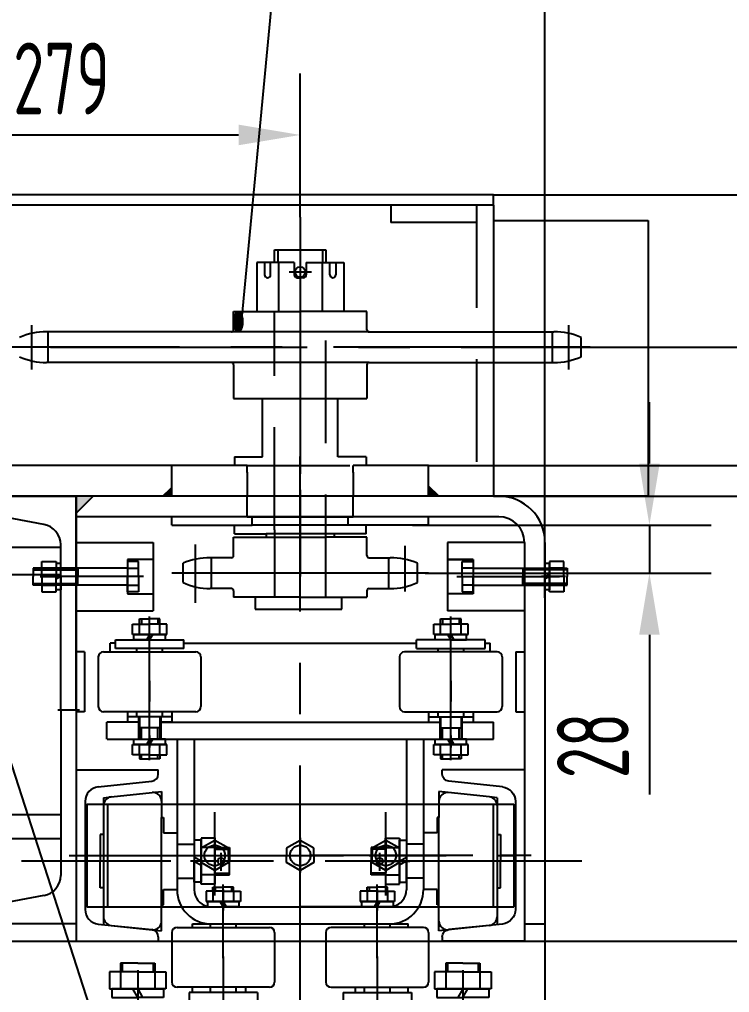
# Model space of a CAD drawing. Header units: millimetres. Extents: x 0 to 10092, y -1 to 7128.
# Drawn here: x 3529 to 3944, y 5478 to 6046 of the extents above; entities that cross this region are included whole.
import ezdxf
from ezdxf.enums import TextEntityAlignment as Align

# ---------------------------------------------------------------- set-up
doc = ezdxf.new("R2010")
doc.units = ezdxf.units.MM
doc.header["$LTSCALE"] = 120
doc.linetypes.add('F', pattern=[0.75, 0.5, -0.25])
doc.linetypes.add('G', pattern=[2, 1.25, -0.25, 0.25, -0.25])
for name, color, linetype in [('01', 7, 'Continuous'), ('02', 1, 'Continuous'), ('04', 2, 'F'), ('05', 4, 'G'), ('08', 1, 'Continuous'), ('10', 1, 'Continuous'), ('L1GEA', 7, 'Continuous')]:
    doc.layers.add(name, color=color, linetype=linetype)
doc.styles.get("Standard").update_dxf_attribs({"font": 'isocp', "width": 0.707, "bigfont": 'intecad.shx'})
doc.dimstyles.new('INTE', dxfattribs={"dimscale": 12, "dimtxt": 3.5, "dimasz": 3, "dimexe": 3, "dimexo": 0, "dimgap": 1, "dimtad": 1, "dimdec": 3, "dimdsep": 46, "dimtxsty": 'Standard', "dimcen": 0, "dimclrd": 1, "dimclre": 1, "dimclrt": 3, "dimaunit": 1, "dimadec": 0, "dimazin": 0, "dimtfac": 1, "dimtdec": 3, "dimtmove": 0, "dimatfit": 0, "dimfxl": 3, "dimarcsym": 0})
doc.dimstyles.new('INTE$2', dxfattribs={"dimscale": 12, "dimtxt": 3.5, "dimasz": 3, "dimexe": 3, "dimexo": 0, "dimgap": 1, "dimtad": 1, "dimtih": 1, "dimtoh": 1, "dimdec": 0, "dimdsep": 46, "dimtxsty": 'Standard', "dimcen": 0, "dimclrd": 1, "dimclre": 1, "dimclrt": 3, "dimaunit": 1, "dimadec": 0, "dimazin": 0, "dimtfac": 1, "dimtmove": 0, "dimatfit": 0, "dimfxl": 1, "dimarcsym": 0})

# ---------------------------------------------------------------- blocks, each defined once
blk = doc.blocks.new('槽钢')
at = {"layer": '01', "color": 7, "linetype": 'Continuous'}
for p, q in [((0, 50), (0, -50)), ((0, 50), (48, 50)), ((0, 50), (48, 50)), ((48, 47.52), (48, 50)), ((5.3, 31.61), (5.3, -31.61)), ((0, -50), (48, -50)), ((48, -47.52), (48, -50))]:
    blk.add_line(p, q, dxfattribs=at)
at = {"layer": '01'}
for p, q in [((12.92, 40.06), (44.24, 43.34)), ((12.92, -40.06), (44.24, -43.34))]:
    blk.add_line(p, q, dxfattribs=at)
for centre, radius, start, end in [((43.8, 47.52), 4.2, 275.9762, 0), ((13.8, 31.61), 8.5, 95.9762, 180), ((13.8, -31.61), 8.5, 180, 264.0238), ((43.8, -47.52), 4.2, 0, 84.0238)]:
    blk.add_arc(centre, radius, start, end, dxfattribs=at)
at = {"layer": '05', "color": 4, "linetype": 'G'}
blk.add_line((-3.96, 0), (11.36, 0), dxfattribs=at)
blk = doc.blocks.new('*U63')
at = {"layer": '01'}
for p, q in [((0, 125), (80, 125)), ((0, 0), (0, 125)), ((18.77, 108.45), (75.11, 119.1)), ((9, 0), (9, 96.66)), ((0, 0), (0, -125)), ((9, 0), (9, -96.66)), ((18.77, -108.45), (75.11, -119.1)), ((0, -125), (80, -125))]:
    blk.add_line(p, q, dxfattribs=at)
for centre, radius, start, end in [((74, 125), 6, 280.7056, 0), ((21, 96.66), 12, 100.7056, 180), ((21, -96.66), 12, 180, 259.2944), ((74, -125), 6, 360, 79.2944)]:
    blk.add_arc(centre, radius, start, end, dxfattribs=at)
at = {"layer": '05'}
blk.add_line((-2.07, 0), (10.62, 0), dxfattribs=at)
blk = doc.blocks.new('*D72')
at = {"layer": '08', "color": 1, "lineweight": -2}
for p, q in [((1638.38, 5708.14), (1638.38, 6172.34)), ((3836.38, 5708.14), (3836.38, 6172.34)), ((1674.38, 6136.34), (3800.38, 6136.34))]:
    blk.add_line(p, q, dxfattribs=at)
at = {"layer": '08', "color": 1}
for points in [[(1674.38, 6142.34), (1674.38, 6130.34), (1638.38, 6136.34)], [(3800.38, 6142.34), (3800.38, 6130.34), (3836.38, 6136.34)]]:
    blk.add_solid(points, dxfattribs=at)
at = {"layer": 'Defpoints', "color": 0}
for p in [(3836.38, 6136.34), (1638.38, 5708.14), (3836.38, 5708.14)]:
    blk.add_point(p, dxfattribs=at)
at = {"layer": '08', "color": 3, "insert": (2737.38, 6169.35), "char_height": 42, "attachment_point": 5}
blk.add_mtext('2198', dxfattribs=at)
blk = doc.blocks.new('*U56')
at = {"layer": '01'}
for p, q in [((-7.7, 2.6), (-7.7, 0)), ((0, 2.6), (-7.7, 2.6)), ((-7.7, 0), (0, 0)), ((0, 0), (-1.5, 2.6)), ((0, 2.6), (1.5, 0)), ((0, 2.6), (7.7, 2.6)), ((7.7, 0), (0, 0)), ((7.7, 2.6), (7.7, 0))]:
    blk.add_line(p, q, dxfattribs=at)
at = {"layer": '05'}
blk.add_line((0, 4.7), (0, -2.1), dxfattribs=at)
blk = doc.blocks.new('*U58')
at = {"layer": '01'}
for p, q in [((0, 8.79), (-8, 4.18)), ((8, 4.18), (0, 8.79)), ((-8, 4.18), (-8, 0)), ((-8, -4.18), (-8, 0)), ((8, 0), (8, 4.18)), ((8, 0), (8, -4.18)), ((0, -8.79), (-8, -4.18)), ((8, -4.18), (0, -8.79))]:
    blk.add_line(p, q, dxfattribs=at)
at = {"layer": '05'}
for p, q in [((0, 10.37), (0, -10)), ((-9.73, 0), (10.46, 0))]:
    blk.add_line(p, q, dxfattribs=at)
blk = doc.blocks.new('*D116')
at = {"layer": '08', "color": 1, "lineweight": -2}
for p, q in [((3824.38, 5507.65), (4085.18, 5507.65)), ((4049.18, 5471.65), (4049.18, 5121.65)), ((3485.56, 5085.65), (4085.18, 5085.65))]:
    blk.add_line(p, q, dxfattribs=at)
at = {"layer": '08', "color": 1}
for points in [[(4043.18, 5471.65), (4055.18, 5471.65), (4049.18, 5507.65)], [(4043.18, 5121.65), (4055.18, 5121.65), (4049.18, 5085.65)]]:
    blk.add_solid(points, dxfattribs=at)
at = {"layer": 'Defpoints', "color": 0}
for p in [(3824.38, 5507.65), (3485.56, 5085.65), (4049.18, 5085.65)]:
    blk.add_point(p, dxfattribs=at)
at = {"layer": '08', "color": 3, "insert": (4016.18, 5296.65), "char_height": 42, "attachment_point": 5, "rotation": 90}
blk.add_mtext('422', dxfattribs=at)
blk = doc.blocks.new('*D117')
at = {"layer": '08', "color": 1, "lineweight": -2}
for p, q in [((3809.38, 5767.65), (4085.18, 5767.65)), ((4049.18, 5543.65), (4049.18, 5731.65)), ((3903.71, 5507.65), (4085.18, 5507.65))]:
    blk.add_line(p, q, dxfattribs=at)
at = {"layer": '08', "color": 1}
for points in [[(4043.18, 5731.65), (4055.18, 5731.65), (4049.18, 5767.65)], [(4043.18, 5543.65), (4055.18, 5543.65), (4049.18, 5507.65)]]:
    blk.add_solid(points, dxfattribs=at)
at = {"layer": 'Defpoints', "color": 0}
for p in [(3809.38, 5767.65), (4049.18, 5767.65), (3903.71, 5507.65)]:
    blk.add_point(p, dxfattribs=at)
at = {"layer": '08', "color": 3, "insert": (4016.18, 5637.65), "char_height": 42, "attachment_point": 5, "rotation": 90}
blk.add_mtext('260', dxfattribs=at)
blk = doc.blocks.new('*D118')
at = {"layer": '08', "color": 1, "lineweight": -2}
for p, q in [((3806.38, 5943.65), (4085.18, 5943.65)), ((4049.18, 5803.65), (4049.18, 5907.65)), ((3806.38, 5767.65), (4085.18, 5767.65))]:
    blk.add_line(p, q, dxfattribs=at)
at = {"layer": '08', "color": 1}
for points in [[(4043.18, 5907.65), (4055.18, 5907.65), (4049.18, 5943.65)], [(4043.18, 5803.65), (4055.18, 5803.65), (4049.18, 5767.65)]]:
    blk.add_solid(points, dxfattribs=at)
at = {"layer": 'Defpoints', "color": 0}
for p in [(3806.38, 5943.65), (4049.18, 5943.65), (3806.38, 5767.65)]:
    blk.add_point(p, dxfattribs=at)
at = {"layer": '08', "color": 3, "insert": (4016.18, 5855.65), "char_height": 42, "attachment_point": 5, "rotation": 90}
blk.add_mtext('176', dxfattribs=at)
blk = doc.blocks.new('*D121')
at = {"layer": '08', "color": 1, "lineweight": -2}
for p, q in [((3836.38, 5517.65), (3836.38, 3903.43)), ((1232.38, 4545.65), (1232.38, 3903.43)), ((1268.38, 3939.43), (3800.38, 3939.43))]:
    blk.add_line(p, q, dxfattribs=at)
at = {"layer": '08', "color": 1}
for points in [[(1268.38, 3945.43), (1268.38, 3933.43), (1232.38, 3939.43)], [(3800.38, 3945.43), (3800.38, 3933.43), (3836.38, 3939.43)]]:
    blk.add_solid(points, dxfattribs=at)
at = {"layer": 'Defpoints', "color": 0}
for p in [(3836.38, 5517.65), (1232.38, 4545.65), (3836.38, 3939.43)]:
    blk.add_point(p, dxfattribs=at)
at = {"layer": '08', "color": 3, "insert": (2534.38, 3972.44), "char_height": 42, "attachment_point": 5}
blk.add_mtext('2604', dxfattribs=at)
blk = doc.blocks.new('*D122')
at = {"layer": '08', "color": 1, "lineweight": -2}
for start, end in [(156.86084, 163.53239), (169.9052, 176.61857)]:
    blk.add_arc((4079.29, 5085.65), 610.08, start, end, dxfattribs=at)
at = {"layer": '08', "color": 1}
for points in [[(3512.84, 5327.91), (3523.74, 5322.87), (3533.41, 5358.06)], [(3476.27, 5121.45), (3464.28, 5121.81), (3469.21, 5085.65)]]:
    blk.add_solid(points, dxfattribs=at)
at = {"layer": 'Defpoints', "color": 0}
for p in [(2949.69, 5649.35), (3498.03, 5270.93), (3938.59, 5155.86), (1680.1, 5085.65), (3771.5, 5085.65)]:
    blk.add_point(p, dxfattribs=at)
at = {"layer": '08', "color": 3, "insert": (3485.48, 5225.58), "char_height": 42, "attachment_point": 5}
blk.add_mtext('27°', dxfattribs=at)
blk = doc.blocks.new('*D126')
at = {"layer": '08', "color": 1, "lineweight": -2}
for p, q in [((3897.4, 5786.65), (3897.4, 5822.65)), ((3758.95, 5750.65), (3933.4, 5750.65)), ((3897.4, 5750.65), (3897.4, 5722.64)), ((3766.37, 5722.64), (3933.4, 5722.64)), ((3897.4, 5686.64), (3897.4, 5593.23))]:
    blk.add_line(p, q, dxfattribs=at)
at = {"layer": '08', "color": 1}
for points in [[(3891.4, 5786.65), (3903.4, 5786.65), (3897.4, 5750.65)], [(3891.4, 5686.64), (3903.4, 5686.64), (3897.4, 5722.64)]]:
    blk.add_solid(points, dxfattribs=at)
at = {"layer": 'Defpoints', "color": 0}
for p in [(3758.95, 5750.65), (3766.37, 5722.64), (3897.4, 5722.64)]:
    blk.add_point(p, dxfattribs=at)
at = {"layer": '08', "color": 3, "insert": (3864.39, 5621.93), "char_height": 42, "attachment_point": 5, "rotation": 90}
blk.add_mtext('28', dxfattribs=at)
blk = doc.blocks.new('*D127')
at = {"layer": '08', "color": 1, "lineweight": -2}
for p, q in [((3768.38, 5785.65), (4167.39, 5785.65)), ((4131.39, 5749.65), (4131.39, 5121.65)), ((3485.56, 5085.65), (4167.39, 5085.65))]:
    blk.add_line(p, q, dxfattribs=at)
at = {"layer": '08', "color": 1}
for points in [[(4125.39, 5749.65), (4137.39, 5749.65), (4131.39, 5785.65)], [(4125.39, 5121.65), (4137.39, 5121.65), (4131.39, 5085.65)]]:
    blk.add_solid(points, dxfattribs=at)
at = {"layer": 'Defpoints', "color": 0}
for p in [(3768.38, 5785.65), (3485.56, 5085.65), (4131.39, 5085.65)]:
    blk.add_point(p, dxfattribs=at)
at = {"layer": '08', "color": 3, "insert": (4098.39, 5435.65), "char_height": 42, "attachment_point": 5, "rotation": 90}
blk.add_mtext('700', dxfattribs=at)
blk = doc.blocks.new('*D128')
at = {"layer": '08', "color": 1, "lineweight": -2}
for p, q in [((3508.99, 5821.65), (3508.99, 5857.65)), ((3618.38, 5785.65), (3472.99, 5785.65)), ((3508.99, 5785.65), (3508.99, 5737.65)), ((3514.72, 5737.65), (3472.99, 5737.65)), ((3508.99, 5701.65), (3508.99, 5606.01))]:
    blk.add_line(p, q, dxfattribs=at)
at = {"layer": '08', "color": 1}
for points in [[(3502.99, 5821.65), (3514.99, 5821.65), (3508.99, 5785.65)], [(3502.99, 5701.65), (3514.99, 5701.65), (3508.99, 5737.65)]]:
    blk.add_solid(points, dxfattribs=at)
at = {"layer": 'Defpoints', "color": 0}
for p in [(3618.38, 5785.65), (3508.99, 5737.65), (3514.72, 5737.65)]:
    blk.add_point(p, dxfattribs=at)
at = {"layer": '08', "color": 3, "insert": (3475.99, 5635.83), "char_height": 42, "attachment_point": 5, "rotation": 90}
blk.add_mtext('48', dxfattribs=at)
blk = doc.blocks.new('*D135')
at = {"layer": '08', "color": 1, "lineweight": -2}
for p, q in [((4131.39, 5890.65), (4131.39, 5987.21)), ((3857.46, 5854.65), (4167.39, 5854.65)), ((4131.39, 5785.65), (4131.39, 5854.65)), ((3860.73, 5785.65), (4167.39, 5785.65)), ((4131.39, 5749.65), (4131.39, 5713.65))]:
    blk.add_line(p, q, dxfattribs=at)
at = {"layer": '08', "color": 1}
for points in [[(4125.39, 5890.65), (4137.39, 5890.65), (4131.39, 5854.65)], [(4125.39, 5749.65), (4137.39, 5749.65), (4131.39, 5785.65)]]:
    blk.add_solid(points, dxfattribs=at)
at = {"layer": 'Defpoints', "color": 0}
for p in [(3857.46, 5854.65), (4131.39, 5854.65), (3860.73, 5785.65)]:
    blk.add_point(p, dxfattribs=at)
at = {"layer": '08', "color": 3, "insert": (4098.39, 5956.93), "char_height": 42, "attachment_point": 5, "rotation": 90}
blk.add_mtext('69', dxfattribs=at)
blk = doc.blocks.new('*U157')
at = {"layer": '01'}
for p, q in [((-9.2, 3.1), (-9.2, 0)), ((0, 3.1), (-9.2, 3.1)), ((-9.2, 0), (0, 0)), ((0, 0), (-1.79, 3.1)), ((0, 3.1), (1.79, 0)), ((0, 3.1), (9.2, 3.1)), ((9.2, 0), (0, 0)), ((9.2, 3.1), (9.2, 0))]:
    blk.add_line(p, q, dxfattribs=at)
at = {"layer": '05'}
blk.add_line((0, 5.2), (0, -2.1), dxfattribs=at)
blk = doc.blocks.new('*U159')
at = {"layer": '01'}
for p, q in [((-6, 0), (-6, 10.02)), ((-6, 10.02), (0, 10.02)), ((-6, 6), (0, 6)), ((0, 10.02), (0, 0)), ((0, -10.02), (0, 0)), ((-6, 0), (-6, -10.02)), ((-6, -6), (0, -6)), ((-6, -10.02), (0, -10.02))]:
    blk.add_line(p, q, dxfattribs=at)
at = {"layer": '05'}
blk.add_line((-7.05, 0), (1.05, 0), dxfattribs=at)
blk = doc.blocks.new('*U161')
at = {"layer": '01'}
for p, q in [((-8, 0), (-8, 13.38)), ((-8, 13.38), (0, 13.38)), ((0, 13.38), (0, 0)), ((-8, 8), (0, 8)), ((0, -13.38), (0, 0)), ((-8, 0), (-8, -13.38)), ((-8, -8), (0, -8)), ((-8, -13.38), (0, -13.38))]:
    blk.add_line(p, q, dxfattribs=at)
at = {"layer": '05'}
blk.add_line((-9.05, 0), (1.05, 0), dxfattribs=at)
blk = doc.blocks.new('*U162')
at = {"layer": '01'}
for p, q in [((-12.2, 4.1), (-12.2, 0)), ((0, 4.1), (-12.2, 4.1)), ((-12.2, 0), (0, 0)), ((0, 0), (-2.37, 4.1)), ((0, 4.1), (2.37, 0)), ((0, 4.1), (12.2, 4.1)), ((12.2, 0), (0, 0)), ((12.2, 4.1), (12.2, 0))]:
    blk.add_line(p, q, dxfattribs=at)
at = {"layer": '05'}
blk.add_line((0, 6.2), (0, -2.1), dxfattribs=at)
blk = doc.blocks.new('*U158')
at = {"layer": '01'}
for p, q in [((-15.1, 5), (-15.1, 0)), ((0, 5), (-15.1, 5)), ((-15.1, 0), (0, 0)), ((0, 0), (-2.89, 5)), ((0, 5), (2.89, 0)), ((0, 5), (15.1, 5)), ((15.1, 0), (0, 0)), ((15.1, 5), (15.1, 0))]:
    blk.add_line(p, q, dxfattribs=at)
at = {"layer": '05'}
blk.add_line((0, 7.1), (0, -2.1), dxfattribs=at)
blk = doc.blocks.new('*U160')
at = {"layer": '01'}
for p, q in [((-10, 0), (-10, 16.48)), ((-10, 16.48), (0, 16.48)), ((0, 16.48), (0, 0)), ((-10, 10), (0, 10)), ((0, -16.48), (0, 0)), ((-10, 0), (-10, -16.48)), ((-10, -10), (0, -10)), ((-10, -16.48), (0, -16.48))]:
    blk.add_line(p, q, dxfattribs=at)
at = {"layer": '05'}
blk.add_line((-11.05, 0), (1.05, 0), dxfattribs=at)
blk = doc.blocks.new('A$C3892271D')
at = {"layer": '01'}
for p, q in [((68.82, 712.48), (68.82, 715.72)), ((68.82, 715.72), (74.82, 715.72)), ((80.82, 715.72), (74.82, 715.72)), ((80.82, 712.48), (80.82, 715.72)), ((244.82, 712.48), (244.82, 715.72)), ((244.82, 715.72), (250.82, 715.72)), ((256.82, 715.72), (250.82, 715.72)), ((256.82, 712.48), (256.82, 715.72)), ((54.82, 701.38), (51.82, 701.38)), ((51.82, 696.38), (51.82, 701.38)), ((94.82, 701.38), (230.82, 701.38)), ((270.82, 701.38), (273.82, 701.38)), ((273.82, 696.38), (273.82, 701.38)), ((94.82, 698.38), (54.82, 698.38)), ((67.32, 696.38), (67.32, 698.38)), ((82.32, 696.38), (82.32, 698.38)), ((230.82, 698.38), (270.82, 698.38)), ((243.32, 696.38), (243.32, 698.38)), ((258.32, 696.38), (258.32, 698.38)), ((67.32, 661.38), (47.82, 661.38)), ((61.82, 661.38), (61.82, 658.38)), ((101.82, 661.38), (67.32, 661.38)), ((67.32, 658.38), (67.32, 661.38)), ((82.32, 658.38), (82.32, 661.38)), ((87.82, 661.38), (87.82, 658.38)), ((223.82, 661.38), (258.32, 661.38)), ((237.82, 661.38), (237.82, 658.38)), ((243.32, 658.38), (243.32, 661.38)), ((258.32, 661.38), (277.82, 661.38)), ((258.32, 658.38), (258.32, 661.38)), ((263.82, 661.38), (263.82, 658.38)), ((74.82, 658.38), (61.82, 658.38)), ((68.32, 658.38), (68.32, 645.38)), ((68.82, 658.38), (68.82, 645.38)), ((87.82, 658.38), (74.82, 658.38)), ((80.82, 658.38), (80.82, 645.38)), ((81.32, 658.38), (81.32, 645.38)), ((87.82, 658.38), (87.82, 655.38)), ((237.82, 658.38), (237.82, 655.38)), ((237.82, 658.38), (250.82, 658.38)), ((244.32, 658.38), (244.32, 645.38)), ((244.82, 658.38), (244.82, 645.38)), ((250.82, 658.38), (263.82, 658.38)), ((256.82, 658.38), (256.82, 645.38)), ((257.32, 658.38), (257.32, 645.38)), ((68.82, 636.28), (68.82, 633.85)), ((68.82, 633.85), (74.82, 633.85)), ((80.82, 633.85), (74.82, 633.85)), ((80.82, 636.28), (80.82, 633.85)), ((244.82, 636.28), (244.82, 633.85)), ((244.82, 633.85), (250.82, 633.85)), ((256.82, 633.85), (250.82, 633.85)), ((256.82, 636.28), (256.82, 633.85)), ((52.31, 611.59), (76.31, 614.1)), ((273.34, 611.59), (249.34, 614.1)), ((47.83, 606.62), (47.83, 589.56)), ((277.82, 606.62), (277.82, 589.56)), ((45.83, 589.56), (45.83, 574.06)), ((47.83, 589.56), (45.83, 589.56)), ((47.83, 589.56), (47.83, 541.5)), ((277.82, 589.56), (277.82, 541.5)), ((277.82, 589.56), (279.82, 589.56)), ((279.82, 589.56), (279.82, 574.06)), ((45.83, 558.56), (45.83, 574.06)), ((279.82, 558.56), (279.82, 574.06)), ((47.83, 558.56), (45.83, 558.56)), ((111.82, 556.48), (111.82, 558.92)), ((111.82, 558.92), (117.82, 558.92)), ((123.82, 558.92), (117.82, 558.92)), ((123.82, 556.48), (123.82, 558.92)), ((201.82, 556.48), (201.82, 558.92)), ((201.82, 558.92), (207.82, 558.92)), ((213.82, 558.92), (207.82, 558.92)), ((213.82, 556.48), (213.82, 558.92)), ((277.82, 558.56), (279.82, 558.56)), ((52.31, 536.53), (76.06, 534.04)), ((52.31, 536.53), (76.31, 534.02)), ((59.88, 535.74), (69.88, 534.69)), ((110.32, 535.38), (110.32, 537.38)), ((125.32, 535.38), (125.32, 537.38)), ((200.32, 535.38), (200.32, 537.38)), ((215.32, 535.38), (215.32, 537.38)), ((273.34, 536.53), (249.34, 534.02)), ((273.34, 536.53), (249.59, 534.04)), ((265.77, 535.74), (255.77, 534.69)), ((67.82, 514.39), (57.82, 514.39)), ((57.82, 514.39), (57.82, 509.39)), ((67.82, 514.39), (77.82, 514.39)), ((77.82, 514.39), (77.82, 509.39)), ((257.82, 514.39), (247.82, 514.39)), ((247.82, 514.39), (247.82, 509.39)), ((257.82, 514.39), (267.82, 514.39)), ((267.82, 514.39), (267.82, 509.39)), ((125.32, 500.38), (90.82, 500.38)), ((111.82, 497.38), (97.82, 497.38)), ((111.82, 497.38), (104.82, 497.38)), ((110.32, 497.38), (110.32, 500.38)), ((125.32, 497.38), (110.32, 497.38)), ((137.82, 497.38), (123.82, 497.38)), ((130.82, 497.38), (123.82, 497.38)), ((144.82, 500.38), (125.32, 500.38)), ((125.32, 497.38), (125.32, 500.38)), ((130.82, 500.38), (130.82, 497.38)), ((180.82, 500.38), (200.32, 500.38)), ((187.82, 497.38), (201.82, 497.38)), ((194.82, 500.38), (194.82, 497.38)), ((194.82, 497.38), (201.82, 497.38)), ((200.32, 500.38), (234.82, 500.38)), ((200.32, 497.38), (200.32, 500.38)), ((200.32, 497.38), (215.32, 497.38)), ((213.82, 497.38), (227.82, 497.38)), ((213.82, 497.38), (220.82, 497.38)), ((215.32, 497.38), (215.32, 500.38))]:
    blk.add_line(p, q, dxfattribs=at)
at = {"layer": '01', "color": 7, "linetype": 'Continuous'}
for p, q in [((54.82, 703.38), (94.82, 703.38)), ((54.82, 698.38), (54.82, 703.38)), ((94.82, 698.38), (94.82, 703.38)), ((270.82, 703.38), (230.82, 703.38)), ((230.82, 698.38), (230.82, 703.38)), ((270.82, 698.38), (270.82, 703.38)), ((47.82, 696.38), (67.32, 696.38)), ((67.32, 696.38), (101.82, 696.38)), ((258.32, 696.38), (223.82, 696.38)), ((277.82, 696.38), (258.32, 696.38)), ((44.82, 693.38), (44.82, 664.38)), ((104.82, 693.38), (104.82, 664.38)), ((220.82, 693.38), (220.82, 664.38)), ((280.82, 693.38), (280.82, 664.38)), ((68.82, 655.38), (49.82, 655.38)), ((49.82, 645.38), (49.82, 655.38)), ((61.82, 658.38), (61.82, 655.38)), ((68.82, 655.38), (61.82, 655.38)), ((68.82, 655.38), (67.32, 655.38)), ((80.82, 655.38), (244.82, 655.38)), ((87.82, 655.38), (80.82, 655.38)), ((237.82, 655.38), (244.82, 655.38)), ((256.82, 655.38), (258.32, 655.38)), ((256.82, 655.38), (275.82, 655.38)), ((256.82, 655.38), (263.82, 655.38)), ((263.82, 658.38), (263.82, 655.38)), ((275.82, 645.38), (275.82, 655.38)), ((80.82, 651.94), (68.82, 651.94)), ((244.82, 651.94), (256.82, 651.94)), ((49.99, 645.38), (275.82, 645.38)), ((90.83, 645.38), (90.83, 564.06)), ((100.83, 645.38), (100.83, 557.38)), ((224.82, 645.38), (224.82, 557.38)), ((234.82, 645.38), (234.82, 564.06)), ((81.83, 609.13), (81.83, 599.56)), ((243.82, 609.13), (243.82, 599.56)), ((81.83, 599.56), (82.83, 599.56)), ((81.83, 538.99), (81.83, 599.56)), ((82.83, 599.56), (82.83, 590.56)), ((243.82, 599.56), (242.82, 599.56)), ((242.82, 599.56), (242.82, 590.56)), ((243.82, 538.99), (243.82, 599.56)), ((82.83, 590.56), (90.83, 590.56)), ((242.82, 590.56), (234.82, 590.56)), ((112.93, 582.06), (121.43, 582.06)), ((121.43, 582.06), (121.43, 574.06)), ((212.72, 582.06), (204.22, 582.06)), ((204.22, 582.06), (204.22, 574.06)), ((121.43, 566.06), (121.43, 574.06)), ((204.22, 566.06), (204.22, 574.06)), ((90.83, 564.06), (90.83, 557.38)), ((112.93, 566.06), (121.43, 566.06)), ((212.72, 566.06), (204.22, 566.06)), ((234.82, 564.06), (234.82, 557.38)), ((82.83, 557.56), (90.83, 557.56)), ((82.83, 548.56), (82.83, 557.56)), ((242.82, 557.56), (234.82, 557.56)), ((242.82, 548.56), (242.82, 557.56)), ((81.83, 548.56), (82.83, 548.56)), ((110.83, 547.38), (162.82, 547.38)), ((214.82, 547.38), (162.82, 547.38)), ((243.82, 548.56), (242.82, 548.56)), ((90.82, 535.38), (125.32, 535.38)), ((99.82, 537.38), (225.82, 537.38)), ((99.82, 535.38), (99.82, 537.38)), ((125.32, 535.38), (144.82, 535.38)), ((200.32, 535.38), (180.82, 535.38)), ((234.82, 535.38), (200.32, 535.38)), ((225.82, 535.38), (225.82, 537.38)), ((87.82, 532.38), (87.82, 503.38)), ((147.82, 532.38), (147.82, 503.38)), ((177.82, 532.38), (177.82, 503.38)), ((237.82, 532.38), (237.82, 503.38)), ((97.82, 497.38), (97.82, 492.38)), ((99.82, 497.38), (99.82, 500.38)), ((137.82, 497.38), (137.82, 492.38)), ((187.82, 497.38), (187.82, 492.38)), ((225.82, 497.38), (225.82, 500.38)), ((227.82, 497.38), (227.82, 492.38))]:
    blk.add_line(p, q, dxfattribs=at)
for centre in [(116.43, 574.06), (209.22, 574.06)]:
    blk.add_circle(centre, 2, dxfattribs=at)
for centre, start, end in [((47.82, 693.38), 90, 180), ((101.82, 693.38), 0, 90), ((223.82, 693.38), 90, 180), ((277.82, 693.38), 0, 90), ((101.82, 664.38), 270, 0), ((223.82, 664.38), 180, 270), ((90.82, 532.38), 90, 180), ((144.82, 532.38), 0, 90), ((180.82, 532.38), 90, 180), ((234.82, 532.38), 0, 90), ((144.82, 503.38), 270, 0), ((180.82, 503.38), 180, 270)]:
    blk.add_arc(centre, 3, start, end, dxfattribs=at)
at = {"layer": '01'}
for centre, radius, start, end in [((47.82, 664.38), 3, 180, 270), ((277.82, 664.38), 3, 270, 0), ((52.83, 606.62), 5, 95.9762, 180), ((76.83, 609.13), 5, 0, 95.9762), ((248.82, 609.13), 5, 84.0238, 180), ((272.82, 606.62), 5, 0, 84.0238), ((110.83, 557.38), 20, 180, 270), ((110.83, 557.38), 10, 180, 257.272), ((214.82, 557.38), 20, 270, 0), ((214.82, 557.38), 10, 282.728, 0), ((52.83, 541.5), 5, 180, 264.0238), ((272.82, 541.5), 5, 275.9762, 0), ((76.83, 538.99), 5, 264.0238, 0), ((248.82, 538.99), 5, 180, 275.9762), ((90.82, 503.38), 3, 180, 270), ((234.82, 503.38), 3, 270, 0)]:
    blk.add_arc(centre, radius, start, end, dxfattribs=at)
at = {"layer": '02'}
for p, q in [((70.02, 715.72), (70.02, 712.48)), ((79.62, 715.72), (79.62, 712.48)), ((246.02, 715.72), (246.02, 712.48)), ((255.62, 715.72), (255.62, 712.48)), ((70.02, 645.38), (70.02, 651.94)), ((79.62, 645.38), (79.62, 651.94)), ((246.02, 645.38), (246.02, 651.94)), ((255.62, 645.38), (255.62, 651.94)), ((70.02, 633.85), (70.02, 636.28)), ((79.62, 633.85), (79.62, 636.28)), ((246.02, 633.85), (246.02, 636.28)), ((255.62, 633.85), (255.62, 636.28)), ((113.02, 558.92), (113.02, 556.48)), ((122.62, 558.92), (122.62, 556.48)), ((203.02, 558.92), (203.02, 556.48)), ((212.62, 558.92), (212.62, 556.48)), ((58.82, 514.39), (58.82, 509.39)), ((76.82, 514.39), (76.82, 509.39)), ((248.82, 514.39), (248.82, 509.39)), ((266.82, 514.39), (266.82, 509.39))]:
    blk.add_line(p, q, dxfattribs=at)
at = {"layer": '02', "color": 1, "linetype": 'Continuous'}
for p, q in [((76.31, 614.1), (81.83, 614.68)), ((81.83, 614.68), (81.83, 608.82)), ((249.34, 614.1), (243.82, 614.68)), ((243.82, 614.68), (243.82, 608.82)), ((47.83, 611.12), (52.31, 611.59)), ((47.83, 611.12), (47.83, 606.62)), ((277.82, 611.12), (273.34, 611.59)), ((277.82, 611.12), (277.82, 606.62)), ((112.93, 581.06), (121.43, 581.06)), ((212.72, 581.06), (204.22, 581.06)), ((112.93, 567.06), (121.43, 567.06)), ((212.72, 567.06), (204.22, 567.06)), ((47.83, 541.5), (47.83, 537)), ((277.82, 541.5), (277.82, 537)), ((81.83, 533.44), (81.83, 539.3)), ((243.82, 533.44), (243.82, 539.3)), ((76.31, 534.02), (81.83, 533.44)), ((249.34, 534.02), (243.82, 533.44))]:
    blk.add_line(p, q, dxfattribs=at)
at = {"layer": '04', "color": 2, "linetype": 'F'}
for p, q in [((90.83, 584.06), (100.83, 584.06)), ((90.83, 584.06), (100.83, 584.06)), ((234.82, 584.06), (224.82, 584.06)), ((234.82, 584.06), (224.82, 584.06)), ((90.83, 564.06), (100.83, 564.06)), ((90.83, 564.06), (100.83, 564.06)), ((234.82, 564.06), (224.82, 564.06)), ((234.82, 564.06), (224.82, 564.06))]:
    blk.add_line(p, q, dxfattribs=at)
at = {"layer": '05'}
for p, q in [((162.82, 0), (162.82, 810.49)), ((74.82, 678.38), (74.82, 693.38)), ((250.82, 678.38), (250.82, 693.38)), ((74.82, 679.38), (74.82, 667.38)), ((250.82, 679.38), (250.82, 667.38)), ((74.82, 632.99), (74.82, 675.93)), ((250.82, 632.99), (250.82, 675.93)), ((74.82, 647.43), (74.82, 640.57)), ((250.82, 647.43), (250.82, 640.57)), ((327.28, 574.06), (0, 574.06)), ((115.38, 574.06), (104.77, 574.06)), ((210.27, 574.06), (220.87, 574.06)), ((117.82, 517.38), (117.82, 560.45)), ((207.82, 517.38), (207.82, 560.45)), ((117.82, 518.38), (117.82, 472.42)), ((207.82, 518.38), (207.82, 472.42))]:
    blk.add_line(p, q, dxfattribs=at)
at = {"layer": '05', "color": 4, "linetype": 'G'}
for p, q in [((74.82, 633.64), (74.82, 717.04)), ((250.82, 633.64), (250.82, 717.04)), ((116.43, 578.96), (116.43, 568.47)), ((209.22, 578.96), (209.22, 568.47))]:
    blk.add_line(p, q, dxfattribs=at)
at = {"xscale": -1}
for name, p, rotation in [('*U162', (100.83, 574.06), 270), ('*U160', (67.82, 499.39), 90)]:
    blk.add_blockref(name, p, dxfattribs=dict(at, rotation=rotation))
blk.add_blockref('*U161', (104.93, 574.06), dxfattribs=at)
blk.add_blockref('*U161', (220.72, 574.06))
for name, p, rotation in [('*U162', (224.82, 574.06), 90), ('*U160', (257.82, 499.39), 270)]:
    blk.add_blockref(name, p, dxfattribs=dict(rotation=rotation))
at = {"layer": '01', "xscale": -1}
for name, p, rotation in [('*U159', (74.82, 712.48), 270), ('*U157', (74.82, 706.48), 180), ('*U159', (74.82, 642.28), 270), ('*U157', (74.82, 645.38), 180), ('*U159', (207.82, 550.48), 90)]:
    blk.add_blockref(name, p, dxfattribs=dict(at, rotation=rotation))
at = {"layer": '01'}
for name, p, rotation in [('*U159', (250.82, 712.48), 90), ('*U157', (250.82, 706.48), 180), ('*U159', (250.82, 642.28), 90), ('*U157', (250.82, 645.38), 180), ('*U159', (117.82, 550.48), 270)]:
    blk.add_blockref(name, p, dxfattribs=dict(at, rotation=rotation))
for name, p in [('*U157', (117.82, 547.38)), ('*U158', (67.82, 494.39))]:
    blk.add_blockref(name, p, dxfattribs=at)
at = {"layer": '01', "xscale": -1}
for name, p in [('*U157', (207.82, 547.38)), ('*U158', (257.82, 494.39))]:
    blk.add_blockref(name, p, dxfattribs=at)
blk = doc.blocks.new('*D167')
at = {"layer": '08', "color": 1, "lineweight": -2}
for p, q in [((3414.38, 5943.09), (3414.38, 6014.74)), ((3693.38, 5930.74), (3693.38, 6014.74)), ((3450.38, 5978.74), (3657.38, 5978.74))]:
    blk.add_line(p, q, dxfattribs=at)
at = {"layer": '08', "color": 1}
for points in [[(3450.38, 5984.74), (3450.38, 5972.74), (3414.38, 5978.74)], [(3657.38, 5984.74), (3657.38, 5972.74), (3693.38, 5978.74)]]:
    blk.add_solid(points, dxfattribs=at)
at = {"layer": 'Defpoints', "color": 0}
for p in [(3693.38, 5978.74), (3414.38, 5943.09), (3693.38, 5930.74)]:
    blk.add_point(p, dxfattribs=at)
at = {"layer": '08', "color": 3, "insert": (3553.88, 6011.75), "char_height": 42, "attachment_point": 5}
blk.add_mtext('279', dxfattribs=at)
blk = doc.blocks.new('*U165')
at = {"layer": '01'}
for p, q in [((-28.6, 25.43), (0, 25.43)), ((-28.6, 3.5), (-28.6, 25.43)), ((0, 25.43), (0, 0)), ((-28.6, 20.82), (-21.35, 20.82)), ((-21.35, 17.32), (-28.6, 17.32)), ((-19.6, 19.07), (-19.6, 19.07)), ((-28.6, 12.71), (0, 12.71)), ((-28.6, 3.5), (-21.35, 3.5)), ((-19.6, 1.75), (-19.6, 0)), ((-19.6, -1.75), (-19.6, 0)), ((0, -25.43), (0, 0)), ((-28.6, -3.5), (-28.6, -25.43)), ((-28.6, -3.5), (-21.35, -3.5)), ((-28.6, -12.71), (0, -12.71)), ((-21.35, -17.32), (-28.6, -17.32)), ((-28.6, -20.82), (-21.35, -20.82)), ((-19.6, -19.07), (-19.6, -19.07)), ((-28.6, -25.43), (0, -25.43))]:
    blk.add_line(p, q, dxfattribs=at)
for centre, start, end in [((-21.35, 19.07), 0, 90), ((-21.35, 19.07), 270, 0), ((-21.35, 1.75), 0.0941, 90), ((-21.35, -1.75), 270.0001, 359.9059), ((-21.35, -19.07), 0, 90), ((-21.35, -19.07), 270, 0)]:
    blk.add_arc(centre, 1.75, start, end, dxfattribs=at)
at = {"layer": '05'}
blk.add_line((-31.77, 0), (4.43, 0), dxfattribs=at)

msp = doc.modelspace()

# ---------------------------------------------------------------- hatches: boundary and pattern name
at = {"layer": '10'}
for points in [[(3612.4763, 5767.6466), (3618.3795, 5767.6466), (3618.3795, 5773.4774)], [(3768.3795, 5773.4774), (3774.2826, 5767.6466), (3768.3795, 5767.6466)], [(3572.3795, 5767.6466), (3562.3795, 5767.6466), (3562.3795, 5757.6466)]]:
    msp.add_hatch(color=256, dxfattribs=at).paths.add_polyline_path(points)

# ---------------------------------------------------------------- linework, layer by layer
for p, q in [((3545.9878, 5845.6691), (3545.9878, 5863.6241)), ((3840.7712, 5845.6691), (3840.7712, 5863.6241)), ((3641.5682, 5713.6654), (3641.5682, 5731.6204)), ((3745.1908, 5713.6654), (3745.1908, 5731.6204))]:
    msp.add_line(p, q)
for centre, radius, start, end in [((3544.5661, 5825.5241), 38.1, 89.085819, 113.622562), ((3842.1822, 5825.5288), 38.1, 66.359874, 90.898204), ((3545.1688, 5883.7691), 38.1, 245.384426, 270.007949), ((3841.5902, 5883.7691), 38.1, 269.99205, 294.615574), ((3640.1787, 5693.4183), 38.2065, 89.136624, 113.605405), ((3746.6017, 5693.5251), 38.1, 66.359874, 90.898204), ((3640.7492, 5751.7654), 38.1, 245.384426, 270.007949), ((3746.0098, 5751.7654), 38.1, 269.99205, 294.615574)]:
    msp.add_arc(centre, radius, start, end)
at = {"layer": '01', "color": 7, "linetype": 'Continuous'}
for p, q in [((3806.3795, 5943.6466), (1668.3795, 5943.6466)), ((3806.3795, 5937.6466), (1668.3795, 5937.6466)), ((3806.3795, 5937.6466), (3806.3795, 5767.6466)), ((3806.3795, 5928.8295), (3896.749, 5928.8295)), ((3896.749, 5928.8295), (3896.749, 5767.6466)), ((3654.8795, 5790.6474), (3671.3795, 5790.6474)), ((3654.8795, 5790.6474), (3654.8795, 5785.6466)), ((3730.7154, 5790.6474), (3715.3795, 5790.6474)), ((3731.8795, 5790.6474), (3715.3795, 5790.6474)), ((3731.8795, 5790.6474), (3731.8795, 5785.6466)), ((3662.3795, 5785.6466), (3618.3795, 5785.6466)), ((3618.3795, 5767.6466), (3618.3795, 5785.6466)), ((3768.3795, 5785.6466), (3724.3795, 5785.6466)), ((3768.3795, 5767.6466), (3768.3795, 5785.6466)), ((3693.3795, 5767.6466), (3562.3795, 5767.6466)), ((3562.3795, 5767.6466), (3562.3795, 5755.6466)), ((3562.3795, 5767.6466), (3562.3795, 5507.6466)), ((3693.3795, 5767.6466), (3562.3795, 5767.6466)), ((3809.3795, 5767.6466), (3693.3795, 5767.6466)), ((3896.749, 5767.6466), (3809.3795, 5767.6466)), ((3693.3795, 5755.6466), (3562.3795, 5755.6466)), ((3693.3795, 5755.6466), (3562.3795, 5755.6466)), ((3618.3795, 5750.6466), (3618.3795, 5755.6466)), ((3678.3795, 5755.6463), (3662.3795, 5755.6463)), ((3809.3795, 5755.6466), (3693.3795, 5755.6466)), ((3708.3795, 5755.6463), (3724.3795, 5755.6463)), ((3768.3795, 5750.6466), (3768.3795, 5755.6466)), ((3654.8795, 5745.6479), (3654.8795, 5750.6466)), ((3731.8795, 5745.6479), (3731.8795, 5750.6466)), ((3824.3795, 5740.6466), (3824.3795, 5517.6466)), ((3836.3795, 5740.6466), (3836.3795, 5517.6466)), ((3836.3795, 5728.3466), (3836.3795, 5720.6466)), ((3838.9795, 5728.3466), (3836.3795, 5728.3466)), ((3838.9795, 5729.5316), (3838.9795, 5720.6466)), ((3847.3795, 5729.5316), (3838.9795, 5729.5316)), ((3838.9795, 5720.6466), (3838.9795, 5728.3466)), ((3847.3795, 5720.6466), (3847.3795, 5729.5316)), ((3836.3795, 5720.6466), (3838.9795, 5722.1477)), ((3847.3795, 5725.6466), (3838.9795, 5725.6466)), ((3849.3795, 5725.6466), (3849.3795, 5720.6466)), ((3841.0762, 5720.6466), (3834.2838, 5720.6466)), ((3836.3795, 5712.9466), (3836.3795, 5720.6466)), ((3838.9795, 5720.6466), (3836.3795, 5719.1455)), ((3848.4312, 5720.6466), (3837.9278, 5720.6466)), ((3838.9795, 5711.7616), (3838.9795, 5720.6466)), ((3838.9795, 5720.6466), (3838.9795, 5712.9466)), ((3847.3795, 5715.6466), (3838.9795, 5715.6466)), ((3847.3795, 5720.6466), (3847.3795, 5711.7616)), ((3849.3795, 5715.6466), (3849.3795, 5720.6466)), ((3838.9795, 5712.9466), (3836.3795, 5712.9466)), ((3847.3795, 5711.7616), (3838.9795, 5711.7616)), ((3567.3795, 5676.6466), (3567.3795, 5641.6466)), ((3819.3795, 5676.6466), (3819.3795, 5641.6466)), ((3568.6795, 5587.6466), (3818.0795, 5587.6466)), ((3568.6795, 5527.6466), (3818.0795, 5527.6466)), ((3824.3795, 5517.6466), (3836.3795, 5517.6466))]:
    msp.add_line(p, q, dxfattribs=at)
at = {"layer": '01'}
for p, q in [((3806.3795, 5937.6466), (3806.3795, 5943.6466)), ((3678.3795, 5904.2449), (3678.3795, 5911.6449)), ((3678.3795, 5911.6449), (3708.3795, 5911.6449)), ((3708.3795, 5911.6449), (3708.3795, 5904.2449)), ((3733.6095, 5863.6241), (3545.1741, 5863.6241)), ((3733.6095, 5863.6241), (3841.5849, 5863.6241)), ((3733.6095, 5845.6691), (3545.1741, 5845.6691)), ((3654.4194, 5844.3991), (3654.4194, 5824.646)), ((3732.3395, 5844.3991), (3732.3395, 5824.646)), ((3733.6095, 5845.6691), (3841.5849, 5845.6691)), ((3654.4194, 5824.646), (3732.3395, 5824.646)), ((3671.3795, 5790.649), (3671.3795, 5824.646)), ((3715.3795, 5790.649), (3715.3795, 5824.646)), ((3774.2826, 5767.6466), (3768.3795, 5773.4774)), ((3154.9907, 5767.6466), (3562.3795, 5767.6466)), ((3572.3795, 5767.6466), (3562.3795, 5757.6466)), ((3562.3795, 5755.6466), (3562.3795, 5757.6466)), ((3618.3795, 5750.6466), (3665.303, 5750.6466)), ((3768.3795, 5750.6466), (3721.456, 5750.6466)), ((3673.4985, 5745.6479), (3673.4985, 5743.6479)), ((3713.2605, 5745.6479), (3673.4985, 5745.6479)), ((3713.2605, 5745.6479), (3713.2605, 5743.6479)), ((3713.2605, 5745.6479), (3713.2605, 5743.6479)), ((3654.4194, 5732.8904), (3654.4194, 5743.6479)), ((3654.4194, 5743.6479), (3675.8795, 5743.6479)), ((3675.8795, 5743.6479), (3678.3795, 5743.6479)), ((3675.8795, 5743.6479), (3708.3795, 5743.6479)), ((3710.8795, 5743.6479), (3708.3795, 5743.6479)), ((3732.3395, 5743.6479), (3710.8795, 5743.6479)), ((3732.3395, 5732.8904), (3732.3395, 5743.6479)), ((3732.3395, 5732.8904), (3732.3395, 5743.6479)), ((3653.1494, 5731.6204), (3640.7545, 5731.6204)), ((3733.6095, 5731.6204), (3746.0045, 5731.6204)), ((3653.1494, 5713.6654), (3640.7545, 5713.6654)), ((3654.4194, 5712.3954), (3654.4194, 5708.6454)), ((3732.3395, 5712.3954), (3732.3395, 5708.6454)), ((3732.3395, 5712.3954), (3732.3395, 5708.6454)), ((3733.6095, 5713.6654), (3746.0045, 5713.6654)), ((3693.3795, 5708.6454), (3654.4194, 5708.6454)), ((3667.067, 5708.6454), (3667.067, 5701.6469)), ((3693.3795, 5708.6454), (3732.3395, 5708.6454)), ((3717.7641, 5701.6469), (3717.7641, 5708.6454)), ((3667.067, 5701.6469), (3717.7641, 5701.6469)), ((3567.3795, 5676.6466), (3562.3795, 5676.6466)), ((3819.3795, 5676.6466), (3824.3795, 5676.6466)), ((3567.3795, 5641.6466), (3562.3795, 5641.6466)), ((3819.3795, 5641.6466), (3824.3795, 5641.6466)), ((1838.3795, 5567.6466), (3553.3795, 5567.6466)), ((2885.3185, 5507.6466), (3824.3795, 5507.6466)), ((3562.3795, 5507.6466), (3824.3795, 5507.6466))]:
    msp.add_line(p, q, dxfattribs=at)
at = {"layer": '01', "color": 7, "linetype": 'Continuous'}
msp.add_circle((3693.3796, 5898.6449), 3, dxfattribs=at)
for radius in [27, 15]:
    msp.add_arc((3809.3795, 5740.6466), radius, 0, 90, dxfattribs=at)
at = {"layer": '02'}
for p, q in [((3601.9461, 5371.8143), (3220.9336, 6551.2959)), ((3659.0058, 5868.9947), (3723.8003, 6551.2959))]:
    msp.add_line(p, q, dxfattribs=at)
at = {"layer": '02', "color": 1, "linetype": 'Continuous'}
for p, q in [((3680.3795, 5904.2449), (3680.3795, 5911.6449)), ((3706.3795, 5911.6449), (3706.3795, 5904.2449))]:
    msp.add_line(p, q, dxfattribs=at)
at = {"layer": '04', "color": 2, "linetype": 'F'}
for p, q in [((3746.3795, 5937.6466), (3746.3795, 5927.6466)), ((3796.3795, 5937.6466), (3796.3795, 5767.6466)), ((3796.3795, 5927.6466), (3746.3795, 5927.6466)), ((3678.3795, 5748.0363), (3678.3795, 5875.6449)), ((3708.3795, 5708.6454), (3708.3795, 5875.6449)), ((3662.3795, 5781.545), (3662.3795, 5785.6466)), ((3662.3795, 5785.6466), (3724.3795, 5785.6466)), ((3693.3795, 5767.645), (3693.3795, 5785.645)), ((3724.3795, 5781.545), (3724.3795, 5785.6466)), ((3662.3795, 5781.645), (3662.3795, 5767.645)), ((3724.3795, 5781.645), (3724.3795, 5767.645)), ((3662.3795, 5755.645), (3662.3795, 5767.645)), ((3693.3795, 5771.3781), (3693.3795, 5758.3901)), ((3693.3795, 5767.645), (3693.3795, 5749.645)), ((3724.3795, 5755.645), (3724.3795, 5767.645)), ((3662.3795, 5755.645), (3665.303, 5755.645)), ((3665.303, 5750.6466), (3665.303, 5755.645)), ((3665.303, 5755.645), (3721.456, 5755.645)), ((3710.8795, 5755.645), (3724.3795, 5755.645)), ((3721.456, 5750.6466), (3721.456, 5755.645)), ((3721.456, 5750.6466), (3665.303, 5750.6466)), ((3678.3795, 5748.0363), (3678.3795, 5708.6454)), ((3562.3795, 5740.6466), (3607.3795, 5740.6466)), ((3607.3795, 5740.6466), (3607.3795, 5700.6466)), ((3779.3795, 5740.6466), (3779.3795, 5700.6466)), ((3824.3795, 5740.6466), (3779.3795, 5740.6466)), ((3553.3795, 5737.6466), (3383.3795, 5737.6466)), ((3542.3795, 5720.6466), (3542.3795, 5729.5316)), ((3542.3795, 5729.5316), (3550.7795, 5729.5316)), ((3550.7795, 5729.5316), (3550.7795, 5720.6466)), ((3607.3795, 5730.6466), (3592.3795, 5730.6466)), ((3592.3795, 5730.6466), (3592.3795, 5710.6466)), ((3592.3795, 5729.5316), (3592.3795, 5720.6466)), ((3598.7795, 5729.5316), (3592.3795, 5729.5316)), ((3598.7795, 5720.6466), (3598.7795, 5729.5316)), ((3794.3795, 5730.6466), (3779.3795, 5730.6466)), ((3779.3795, 5730.6466), (3794.3795, 5730.6466)), ((3787.9795, 5729.5316), (3794.3795, 5729.5316)), ((3787.9795, 5720.6466), (3787.9795, 5729.5316)), ((3794.3795, 5730.6466), (3794.3795, 5710.6466)), ((3794.3795, 5729.5316), (3794.3795, 5720.6466)), ((3553.3795, 5721.6466), (3383.3795, 5721.6466)), ((3592.3795, 5725.6466), (3537.3795, 5725.6466)), ((3537.3795, 5725.6466), (3537.3795, 5720.6466)), ((3537.3795, 5724.6466), (3563.3795, 5724.6466)), ((3542.3795, 5725.6466), (3550.7795, 5725.6466)), ((3563.3795, 5725.6466), (3563.3795, 5720.6466)), ((3592.3795, 5725.6466), (3598.7795, 5725.6466)), ((3794.3795, 5725.6466), (3787.9795, 5725.6466)), ((3794.3795, 5725.6466), (3849.3795, 5725.6466)), ((3823.3795, 5725.6466), (3823.3795, 5720.6466)), ((3849.3795, 5724.6466), (3823.3795, 5724.6466)), ((3601.8445, 5720.6466), (3533.8306, 5720.6466)), ((3537.3795, 5715.6466), (3537.3795, 5720.6466)), ((3537.3795, 5716.6466), (3563.3795, 5716.6466)), ((3592.3795, 5715.6466), (3537.3795, 5715.6466)), ((3541.3278, 5720.6466), (3551.8312, 5720.6466)), ((3542.3795, 5720.6466), (3542.3795, 5711.7616)), ((3542.3795, 5715.6466), (3550.7795, 5715.6466)), ((3550.7795, 5711.7616), (3550.7795, 5720.6466)), ((3563.3795, 5715.6466), (3563.3795, 5720.6466)), ((3592.3795, 5711.7616), (3592.3795, 5720.6466)), ((3592.3795, 5715.6466), (3598.7795, 5715.6466)), ((3598.7795, 5720.6466), (3598.7795, 5711.7616)), ((3784.9145, 5720.6466), (3852.9284, 5720.6466)), ((3787.9795, 5720.6466), (3787.9795, 5711.7616)), ((3794.3795, 5715.6466), (3787.9795, 5715.6466)), ((3794.3795, 5711.7616), (3794.3795, 5720.6466)), ((3794.3795, 5715.6466), (3849.3795, 5715.6466)), ((3823.3795, 5715.6466), (3823.3795, 5720.6466)), ((3849.3795, 5716.6466), (3823.3795, 5716.6466)), ((3542.3795, 5711.7616), (3550.7795, 5711.7616)), ((3598.7795, 5711.7616), (3592.3795, 5711.7616)), ((3592.3795, 5710.6466), (3607.3795, 5710.6466)), ((3794.3795, 5710.6466), (3779.3795, 5710.6466)), ((3787.9795, 5711.7616), (3794.3795, 5711.7616)), ((3562.3795, 5700.6466), (3607.3795, 5700.6466)), ((3824.3795, 5700.6466), (3779.3795, 5700.6466)), ((3567.6795, 5589.255), (3567.6795, 5526.0382)), ((3568.6795, 5587.6466), (3568.6795, 5527.6466)), ((3580.6795, 5587.6466), (3580.6795, 5527.6466)), ((3806.0795, 5587.6466), (3806.0795, 5527.6466)), ((3818.0795, 5587.6466), (3818.0795, 5527.6466)), ((3819.0795, 5589.255), (3819.0795, 5526.0382)), ((3328.3807, 5581.6466), (3553.3795, 5581.6466)), ((3643.3795, 5534.2789), (3643.3795, 5582.9162))]:
    msp.add_line(p, q, dxfattribs=at)
for centre in [(3643.3795, 5557.6466), (3693.3795, 5557.6466), (3743.3795, 5557.6466)]:
    msp.add_circle(centre, 6, dxfattribs=at)
at = {"layer": '05', "color": 4, "linetype": 'G'}
for p, q in [((3693.3795, 5930.7403), (3693.3795, 5696.5566)), ((3693.3795, 5534.2789), (3693.3795, 5582.9162)), ((3743.3795, 5534.2789), (3743.3795, 5582.9162)), ((3568.6795, 5557.6466), (3818.0795, 5557.6466)), ((3825.2546, 5557.6466), (3809.9355, 5557.6466))]:
    msp.add_line(p, q, dxfattribs=at)
at = {"layer": '05'}
for p, q in [((3686.8679, 5898.6449), (3699.8912, 5898.6449)), ((3536.4628, 5841.6691), (3536.4628, 5867.6241)), ((3850.2962, 5841.6691), (3850.2962, 5867.6241)), ((3067.4735, 5854.6463), (3874.7938, 5854.6463)), ((3862.7724, 5854.6466), (3517.9018, 5854.6466)), ((3632.0432, 5739.4068), (3632.0432, 5705.2842)), ((3754.7158, 5711.8624), (3754.7158, 5738.5551)), ((3768.3688, 5722.6429), (3618.3261, 5722.6429)), ((3578.9173, 5557.6466), (3596.9052, 5557.6466)), ((3578.9173, 5557.6466), (3596.9052, 5557.6466)), ((3592.4956, 5557.6466), (3683.0279, 5557.6466)), ((3592.4956, 5557.6466), (3683.0279, 5557.6466)), ((3592.9173, 5557.6466), (3610.9052, 5557.6466)), ((3592.9173, 5557.6466), (3610.9052, 5557.6466)), ((3789.2634, 5557.6466), (3698.7311, 5557.6466)), ((3789.2634, 5557.6466), (3698.7311, 5557.6466)), ((3789.2634, 5557.6466), (3698.7311, 5557.6466)), ((3789.2634, 5557.6466), (3698.7311, 5557.6466)), ((3794.2634, 5557.6466), (3703.7311, 5557.6466)), ((3794.2634, 5557.6466), (3703.7311, 5557.6466))]:
    msp.add_line(p, q, dxfattribs=at)
at = {"layer": 'L1GEA'}
for p, q in [((3654.4194, 5875.6449), (3693.3795, 5875.6449)), ((3654.4194, 5864.8941), (3654.4194, 5875.6449)), ((3732.3395, 5875.6449), (3693.3795, 5875.6449)), ((3732.3395, 5864.8941), (3732.3395, 5875.6449)), ((3857.4599, 5849.1315), (3857.4599, 5860.4315)), ((3654.8795, 5745.6479), (3673.4985, 5745.6479)), ((3731.8795, 5745.6479), (3713.2605, 5745.6479)), ((3624.8795, 5717.1279), (3624.8795, 5728.4279)), ((3761.8795, 5717.1279), (3761.8795, 5728.4279))]:
    msp.add_line(p, q, dxfattribs=at)
for centre, start, end in [((3653.1494, 5864.8941), 270, 0), ((3733.6095, 5864.8941), 180, 270), ((3653.1494, 5844.3991), 0, 90), ((3733.6095, 5844.3991), 90, 180), ((3653.1494, 5732.8904), 270, 0), ((3733.6095, 5732.8904), 180, 270), ((3653.1494, 5712.3954), 0, 90), ((3733.6095, 5712.3954), 90, 180)]:
    msp.add_arc(centre, 1.27, start, end, dxfattribs=at)

# ---------------------------------------------------------------- block references
at = {"layer": '01'}
for name, p in [('A$C3892271D', (3530.5563, 4980.2642)), ('槽钢', (3562.3795, 5557.6466)), ('*U58', (3643.3795, 5557.6466)), ('*U58', (3693.3795, 5557.6466)), ('*U58', (3743.3795, 5557.6466))]:
    msp.add_blockref(name, p, dxfattribs=at)
at = {"layer": '01', "rotation": 180}
msp.add_blockref('*U63', (3562.3795, 5642.6466), dxfattribs=at)
at = {"layer": '01', "xscale": -1}
msp.add_blockref('槽钢', (3824.3795, 5557.6466), dxfattribs=at)
at = {"layer": '04', "color": 2, "linetype": 'F', "rotation": 270}
msp.add_blockref('*U56', (3550.7795, 5720.6466), dxfattribs=at)
at = {"layer": '05', "rotation": 270}
msp.add_blockref('*U165', (3693.3795, 5875.6449), dxfattribs=at)

# ---------------------------------------------------------------- texts
at = {"layer": '02', "width": 0.605172}
msp.add_text('●', height=12, dxfattribs=at).set_placement((3653.5607, 5862.9947), (3660.7607, 5862.9947), align=Align.FIT)

# ---------------------------------------------------------------- dimensions: what is measured, and where the dimension line sits
at = {"layer": '08'}
for base, p1, p2, picture, middle in [((3836.3795, 6136.3411), (1638.3795, 5708.1367), (3836.3795, 5708.1367), '*D72', (2737.3795, 6169.3452)), ((3693.3795, 5978.7442), (3414.3795, 5943.0946), (3693.3795, 5930.7403), '*D167', (3553.8795, 6011.7483)), ((3836.3795, 3939.4317), (1232.3795, 4545.6503), (3836.3795, 5517.6466), '*D121', (2534.3795, 3972.4358))]:
    dim = msp.add_linear_dim(base=base, p1=p1, p2=p2, dimstyle='INTE', dxfattribs=at)
    dim.commit()
    dim.dimension.update_dxf_attribs({"geometry": picture, "text_midpoint": middle})
for base, p1, p2, override, picture, middle in [((4131.3935, 5854.6463), (3860.7283, 5785.6466), (3857.4599, 5854.6463), {"dimgap": 1, "dimdec": 0, "dimzin": 8, "dimpost": '<>', "dimtol": 0, "dimlim": 0, "dimtp": 0, "dimtm": 0, "dimtfac": 0.7}, '*D135', (4098.3935, 5956.9294)), ((3897.3959, 5722.6429), (3758.945, 5750.6466), (3766.3701, 5722.6429), {"dimgap": 1, "dimdec": 2, "dimzin": 8, "dimpost": '<>', "dimtol": 0, "dimlim": 0, "dimtp": 0, "dimtm": 0, "dimtfac": 0.7}, '*D126', (3864.3918, 5621.9342))]:
    dim = msp.add_linear_dim(base=base, p1=p1, p2=p2, angle=90, dimstyle='INTE', override=override, dxfattribs=at)
    dim.commit()
    dim.dimension.update_dxf_attribs({"geometry": picture, "text_midpoint": middle})
for base, p1, p2, picture, middle in [((4049.1804, 5943.6466), (3806.3795, 5767.6466), (3806.3795, 5943.6466), '*D118', (4016.1804, 5855.6466)), ((3508.9913, 5737.6466), (3618.3795, 5785.6466), (3514.7159, 5737.6466), '*D128', (3475.9913, 5635.8302)), ((4131.3935, 5085.6466), (3768.3795, 5785.6466), (3485.562, 5085.6466), '*D127', (4098.3935, 5435.6466)), ((4049.1804, 5767.6466), (3903.7074, 5507.6466), (3809.3795, 5767.6466), '*D117', (4016.1763, 5637.6466)), ((4049.1804, 5085.6466), (3824.3795, 5507.6466), (3485.562, 5085.6466), '*D116', (4016.1763, 5296.6466))]:
    dim = msp.add_linear_dim(base=base, p1=p1, p2=p2, angle=90, dimstyle='INTE', dxfattribs=at)
    dim.commit()
    dim.dimension.update_dxf_attribs({"geometry": picture, "text_midpoint": middle})
dim = msp.add_angular_dim_2l(base=(3498.0281, 5270.9326), line1=((3938.5892, 5155.8617), (2949.6867, 5649.3542)), line2=((1680.1008, 5085.6466), (3771.5044, 5085.6466)), dimstyle='INTE$2', dxfattribs=at)
dim.commit()
dim.dimension.update_dxf_attribs({"geometry": '*D122', "text_midpoint": (3485.4771, 5225.5842)})

doc.saveas('drawing.dxf')
